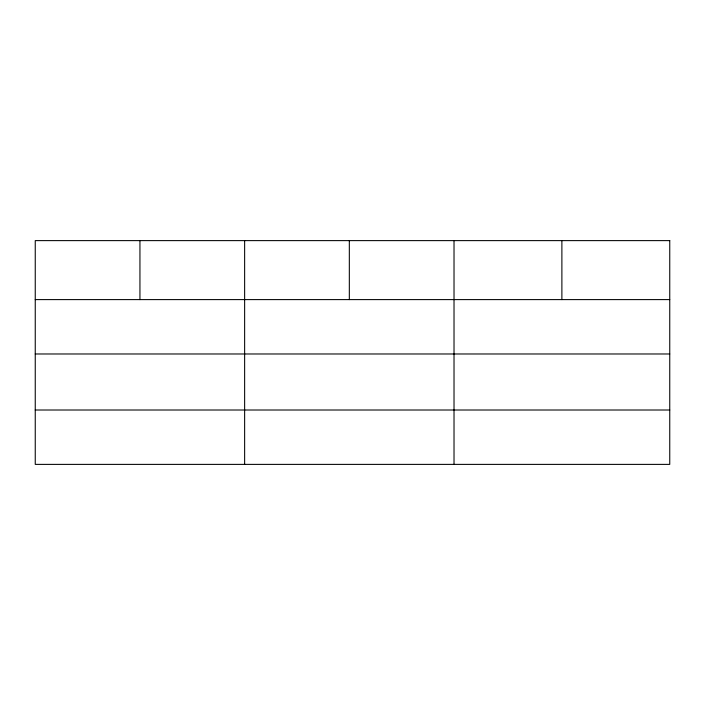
<?xml version="1.0" encoding="UTF-8"?>
<svg xmlns="http://www.w3.org/2000/svg" width="705" height="705" viewBox="0 0 705 705"><rect width="100%" height="100%" fill="white"/><g stroke="black" fill="none" stroke-linecap="round" stroke-linejoin="round"><path stroke-width="1.06" d="M35.25 299.599L669.75 299.599M35.25 353.981L669.75 353.981M35.25 410.01L669.75 410.01M561.885 240.617L561.885 299.599M454.02 240.617L454.02 464.384M349.327 240.617L349.327 299.599M244.635 240.617L244.635 464.384M139.942 240.617L139.942 299.599M669.75 240.617L35.25 240.617L35.25 464.384L669.75 464.384L669.75 240.617"/></g></svg>
